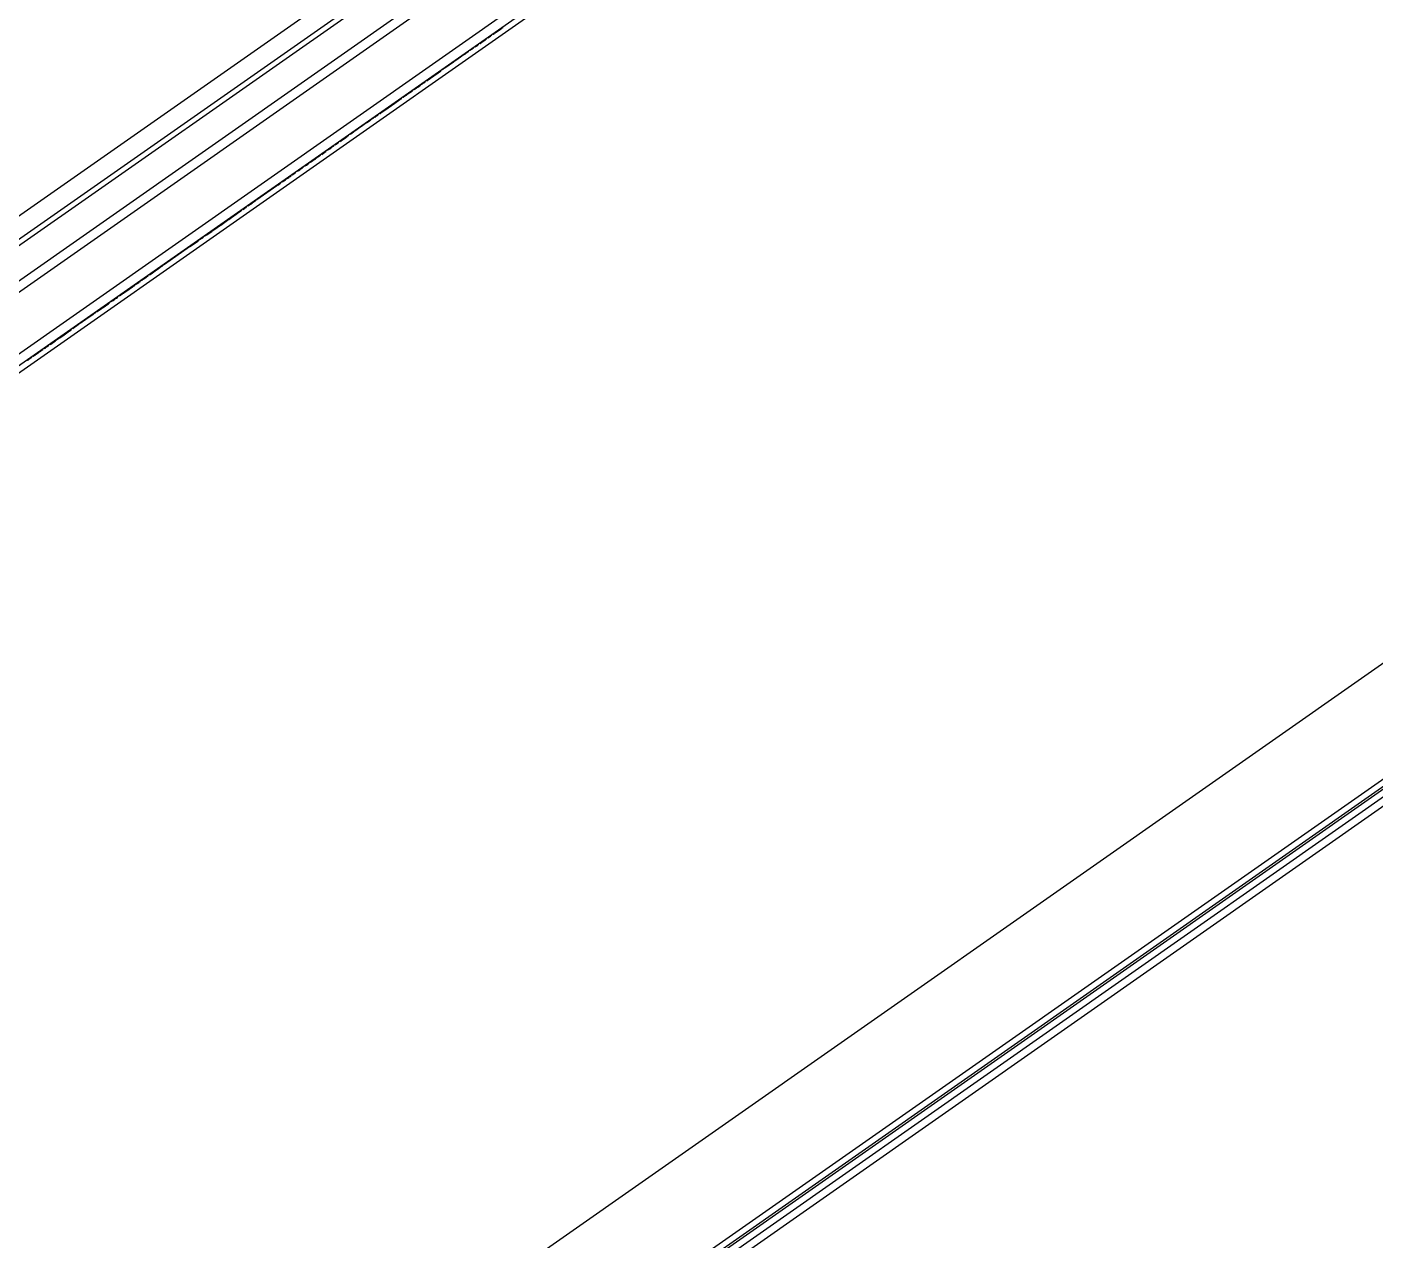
# Model space of a CAD drawing. Header units: millimetres. Extents: x 152904052 to 153933663, y 538271515 to 539240469.
# Drawn here: x 153333984.5 to 153334274.5, y 538932432 to 538932693 of the extents above; entities that cross this region are included whole.
import ezdxf

# ---------------------------------------------------------------- set-up
doc = ezdxf.new("R2010")
doc.units = ezdxf.units.MM
doc.layers.add('POWR', color=5, linetype='Continuous')

msp = doc.modelspace()

# ---------------------------------------------------------------- linework, layer by layer
at = {"layer": 'POWR', "color": 7}
for p, q in [((153333404.76, 538932247.62), (153335165.93, 538933480.81)), ((153333407.11, 538932244.27), (153335168.29, 538933477.45)), ((153333395.52, 538932227.18), (153334287.24, 538932851.57)), ((153333396.67, 538932225.54), (153334288.38, 538932849.93)), ((153334296.85, 538932842.55), (153333400.7, 538932215.06)), ((153334261.76, 538932841.24), (153333411.89, 538932246.15)), ((153334296.34, 538932839.63), (153333403.63, 538932214.54)), ((153334204.99, 538932774.13), (153333972.72, 538932611.49)), ((153334085.86, 538932692.13), (153334085.8, 538932692.21)), ((153334079.82, 538932687.9), (153334079.76, 538932687.98)), ((153334076.98, 538932685.91), (153334076.92, 538932685.99)), ((153334078.57, 538932687.02), (153334076.98, 538932685.91)), ((153334073.61, 538932683.55), (153334073.55, 538932683.63)), ((153334067.52, 538932679.29), (153334067.46, 538932679.37)), ((153334070.22, 538932681.18), (153334070.17, 538932681.26)), ((153334065.29, 538932677.72), (153334065.23, 538932677.8)), ((153334066.47, 538932678.55), (153334066.41, 538932678.63)), ((153334060.35, 538932674.26), (153334060.29, 538932674.35)), ((153334050.55, 538932667.4), (153334050.49, 538932667.48)), ((153334051.51, 538932668.08), (153334051.46, 538932668.16)), ((153334053.72, 538932669.62), (153334053.66, 538932669.7)), ((153334046.58, 538932664.62), (153334046.52, 538932664.7)), ((153334047.64, 538932665.36), (153334047.58, 538932665.44)), ((153334048.85, 538932666.21), (153334048.79, 538932666.29)), ((153334042.61, 538932661.84), (153334042.55, 538932661.92)), ((153334045.52, 538932663.88), (153334045.47, 538932663.96)), ((153334038.24, 538932658.78), (153334033.98, 538932655.8)), ((153334038.38, 538932658.88), (153334038.32, 538932658.96)), ((153334039.44, 538932659.62), (153334039.38, 538932659.7)), ((153334041.64, 538932661.16), (153334041.59, 538932661.25)), ((153334030.74, 538932653.53), (153334030.69, 538932653.62)), ((153334031.71, 538932654.21), (153334031.65, 538932654.29)), ((153334025.64, 538932649.96), (153334025.58, 538932650.04)), ((153334027.75, 538932651.44), (153334027.69, 538932651.52)), ((153334022.81, 538932647.98), (153334022.75, 538932648.06)), ((153333549.68, 538932047.45), (153334403.24, 538932645.12)), ((153334019.47, 538932645.64), (153334015.32, 538932642.73)), ((153334020.43, 538932646.31), (153334019.77, 538932645.85)), ((153333539.55, 538932011.54), (153334440.61, 538932642.47)), ((153333540.46, 538932010.23), (153334441.53, 538932641.16)), ((153333541.36, 538932014.52), (153334437.19, 538932641.79)), ((153334013.76, 538932641.64), (153334013.71, 538932641.73)), ((153334015.32, 538932642.73), (153334013.91, 538932641.74)), ((153334015.32, 538932642.73), (153334015.26, 538932642.82)), ((153334008.9, 538932638.23), (153334008.84, 538932638.32)), ((153334427.21, 538932635.29), (153333550.72, 538932021.56)), ((153334425.4, 538932635.61), (153333551.04, 538932023.37)), ((153334007.68, 538932637.38), (153334007.62, 538932637.46)), ((153334002.65, 538932633.86), (153334002.6, 538932633.95)), ((153334004.35, 538932635.05), (153334004.29, 538932635.13)), ((153333994.06, 538932627.85), (153333994, 538932627.93)), ((153333987.97, 538932623.59), (153333987.92, 538932623.67)), ((153333989.19, 538932624.44), (153333989.13, 538932624.52)), ((153333985.86, 538932622.11), (153333985.8, 538932622.19)), ((153333986.92, 538932622.85), (153333986.86, 538932622.93)), ((153333987.57, 538932623.3), (153333987.21, 538932623.05))]:
    msp.add_line(p, q, dxfattribs=at)
for points, knots in [([(153334081.92, 538932689.37), (153334081.98, 538932689.41), (153334082.11, 538932689.5), (153334082.7, 538932689.92), (153334083.24, 538932690.29), (153334083.33, 538932690.35)], [0, 0, 0, 0, 0.437424, 0.900221, 1, 1, 1, 1]), ([(153334083.62, 538932690.55), (153334083.62, 538932690.56), (153334083.62, 538932690.56), (153334083.84, 538932690.71), (153334084.16, 538932690.93), (153334084.44, 538932691.13), (153334084.54, 538932691.2)], [0, 0, 0, 0, 0.161116, 0.4945, 0.820886, 1, 1, 1, 1]), ([(153334084.83, 538932691.4), (153334084.82, 538932691.4), (153334084.77, 538932691.37), (153334084.87, 538932691.43), (153334085.09, 538932691.59), (153334085.44, 538932691.83), (153334085.72, 538932692.03), (153334085.86, 538932692.13)], [0, 0, 0, 0, 0.077223, 0.31542, 0.545317, 0.771433, 1, 1, 1, 1]), ([(153334085.86, 538932692.13), (153334086.02, 538932692.24), (153334086.33, 538932692.45), (153334086.67, 538932692.7), (153334086.88, 538932692.84), (153334086.9, 538932692.86), (153334086.92, 538932692.87)], [0, 0, 0, 0, 0.279043, 0.5499234, 0.7686812, 1, 1, 1, 1]), ([(153334078.73, 538932687.14), (153334078.77, 538932687.16), (153334078.84, 538932687.21), (153334079.32, 538932687.55), (153334079.53, 538932687.7)], [0, 0, 0, 0, 0.550104, 1, 1, 1, 1]), ([(153334079.82, 538932687.9), (153334079.86, 538932687.93), (153334079.93, 538932687.98), (153334080.45, 538932688.33), (153334080.66, 538932688.49)], [0, 0, 0, 0, 0.574403, 1, 1, 1, 1]), ([(153334080.95, 538932688.69), (153334080.99, 538932688.71), (153334081.04, 538932688.75), (153334081.52, 538932689.08), (153334081.63, 538932689.16)], [0, 0, 0, 0, 0.761279, 1, 1, 1, 1]), ([(153334076.98, 538932685.91), (153334076.05, 538932685.26), (153334075, 538932684.52), (153334074.01, 538932683.83), (153334073.9, 538932683.75)], [0, 0, 0, 0, 0.8793999, 1, 1, 1, 1]), ([(153334070.51, 538932681.38), (153334071.02, 538932681.73), (153334072.18, 538932682.54), (153334073.36, 538932683.37), (153334073.52, 538932683.49), (153334073.61, 538932683.55)], [0, 0, 0, 0, 0.276376, 0.625984, 1, 1, 1, 1]), ([(153334066.47, 538932678.55), (153334066.57, 538932678.62), (153334066.78, 538932678.76), (153334067.06, 538932678.96), (153334067.3, 538932679.13), (153334067.49, 538932679.26), (153334067.51, 538932679.28), (153334067.52, 538932679.29)], [0, 0, 0, 0, 0.190803, 0.37176, 0.550839, 0.767471, 1, 1, 1, 1]), ([(153334067.81, 538932679.49), (153334067.89, 538932679.54), (153334068.39, 538932679.89), (153334069.19, 538932680.46), (153334070.06, 538932681.06), (153334070.17, 538932681.14), (153334070.22, 538932681.18)], [0, 0, 0, 0, 0.048282, 0.319575, 0.647967, 1, 1, 1, 1]), ([(153334060.35, 538932674.26), (153334060.45, 538932674.33), (153334060.64, 538932674.47), (153334061.94, 538932675.38), (153334063.48, 538932676.46), (153334064.6, 538932677.24), (153334065.13, 538932677.61)], [0, 0, 0, 0, 0.291481, 0.577385, 0.799134, 1, 1, 1, 1]), ([(153334065.43, 538932677.82), (153334065.42, 538932677.81), (153334065.4, 538932677.8), (153334065.48, 538932677.86), (153334065.64, 538932677.97), (153334065.87, 538932678.13), (153334066.15, 538932678.32), (153334066.36, 538932678.47), (153334066.47, 538932678.55)], [0, 0, 0, 0, 0.135514, 0.312166, 0.486181, 0.658258, 0.828751, 1, 1, 1, 1]), ([(153334059.07, 538932673.37), (153334058.7, 538932673.11), (153334057.59, 538932672.33), (153334055.85, 538932671.12), (153334054.51, 538932670.17), (153334054.01, 538932669.82)], [0, 0, 0, 0, 0.241234, 0.720278, 1, 1, 1, 1]), ([(153334059.39, 538932673.59), (153334059.37, 538932673.58), (153334059.31, 538932673.53), (153334059.57, 538932673.72), (153334060, 538932674.02), (153334060.06, 538932674.06)], [0, 0, 0, 0, 0.190558, 0.884747, 1, 1, 1, 1]), ([(153334049.14, 538932666.41), (153334049.31, 538932666.53), (153334049.84, 538932666.9), (153334050.41, 538932667.3), (153334050.5, 538932667.37), (153334050.55, 538932667.4)], [0, 0, 0, 0, 0.187819, 0.577045, 1, 1, 1, 1]), ([(153334050.83, 538932667.6), (153334050.97, 538932667.7), (153334051.44, 538932668.03), (153334051.49, 538932668.06), (153334051.51, 538932668.08)], [0, 0, 0, 0, 0.2934786, 1, 1, 1, 1]), ([(153334051.8, 538932668.28), (153334051.89, 538932668.34), (153334052.61, 538932668.84), (153334053.46, 538932669.44), (153334053.63, 538932669.56), (153334053.72, 538932669.62)], [0, 0, 0, 0, 0.066101, 0.514005, 1, 1, 1, 1]), ([(153334045.52, 538932663.88), (153334045.54, 538932663.9), (153334045.59, 538932663.93), (153334045.86, 538932664.12), (153334046.2, 538932664.36), (153334046.45, 538932664.53), (153334046.58, 538932664.62)], [0, 0, 0, 0, 0.28369, 0.564887, 0.783362, 1, 1, 1, 1]), ([(153334046.58, 538932664.62), (153334046.68, 538932664.69), (153334046.89, 538932664.84), (153334047.17, 538932665.04), (153334047.42, 538932665.21), (153334047.6, 538932665.34), (153334047.62, 538932665.35), (153334047.64, 538932665.36)], [0, 0, 0, 0, 0.193235, 0.373767, 0.551009, 0.766025, 1, 1, 1, 1]), ([(153334047.92, 538932665.56), (153334048.06, 538932665.66), (153334048.41, 538932665.9), (153334048.77, 538932666.16), (153334048.83, 538932666.19), (153334048.85, 538932666.21)], [0, 0, 0, 0, 0.2491554, 0.6088443, 1, 1, 1, 1]), ([(153334041.64, 538932661.16), (153334041.68, 538932661.19), (153334041.73, 538932661.23), (153334042.25, 538932661.59), (153334042.32, 538932661.64)], [0, 0, 0, 0, 0.86881, 1, 1, 1, 1]), ([(153334042.61, 538932661.84), (153334042.68, 538932661.89), (153334042.83, 538932661.99), (153334043.63, 538932662.56), (153334044.03, 538932662.84)], [0, 0, 0, 0, 0.5046846, 1, 1, 1, 1]), ([(153334044.32, 538932663.04), (153334044.32, 538932663.04), (153334044.3, 538932663.03), (153334044.51, 538932663.17), (153334044.95, 538932663.48), (153334045.24, 538932663.68)], [0, 0, 0, 0, 0.047306, 0.388103, 1, 1, 1, 1]), ([(153334038.38, 538932658.88), (153334038.42, 538932658.91), (153334038.49, 538932658.95), (153334038.98, 538932659.3), (153334039.15, 538932659.42)], [0, 0, 0, 0, 0.664642, 1, 1, 1, 1]), ([(153334039.44, 538932659.62), (153334039.5, 538932659.67), (153334039.64, 538932659.76), (153334040.38, 538932660.28), (153334041.11, 538932660.79), (153334041.36, 538932660.96)], [0, 0, 0, 0, 0.3984405, 0.7950917, 1, 1, 1, 1]), ([(153334032, 538932654.41), (153334032.06, 538932654.46), (153334032.75, 538932654.94), (153334033.57, 538932655.51), (153334033.75, 538932655.63), (153334033.83, 538932655.7)], [0, 0, 0, 0, 0.046306, 0.500551, 1, 1, 1, 1]), ([(153334026.78, 538932650.75), (153334027.17, 538932651.03), (153334027.92, 538932651.56), (153334029.01, 538932652.32), (153334029.93, 538932652.96), (153334030.62, 538932653.44), (153334030.7, 538932653.5), (153334030.74, 538932653.53)], [0, 0, 0, 0, 0.195561, 0.375771, 0.551379, 0.764917, 1, 1, 1, 1]), ([(153334031.03, 538932653.73), (153334031.17, 538932653.83), (153334031.64, 538932654.16), (153334031.68, 538932654.19), (153334031.71, 538932654.21)], [0, 0, 0, 0, 0.290735, 1, 1, 1, 1]), ([(153334022.81, 538932647.98), (153334022.89, 538932648.03), (153334023.05, 538932648.15), (153334024.09, 538932648.87), (153334025.35, 538932649.76), (153334026.3, 538932650.42), (153334026.78, 538932650.75)], [0, 0, 0, 0, 0.281546, 0.564293, 0.784058, 1, 1, 1, 1]), ([(153334025.64, 538932649.96), (153334025.67, 538932649.98), (153334025.75, 538932650.04), (153334026.17, 538932650.33), (153334026.58, 538932650.61), (153334026.9, 538932650.84), (153334027.2, 538932651.05), (153334027.44, 538932651.22), (153334027.62, 538932651.34), (153334027.73, 538932651.42), (153334027.74, 538932651.43), (153334027.75, 538932651.44)], [0, 0, 0, 0, 0.199643, 0.398707, 0.496941, 0.592211, 0.679121, 0.762169, 0.836644, 0.914884, 1, 1, 1, 1]), ([(153334019.62, 538932645.74), (153334019.6, 538932645.73), (153334019.53, 538932645.68), (153334020.08, 538932646.06), (153334020.78, 538932646.55), (153334021.43, 538932647.01), (153334021.55, 538932647.1)], [0, 0, 0, 0, 0.107216, 0.503754, 0.902427, 1, 1, 1, 1]), ([(153334021.84, 538932647.3), (153334021.88, 538932647.33), (153334021.93, 538932647.36), (153334022.45, 538932647.73), (153334022.52, 538932647.77)], [0, 0, 0, 0, 0.86747, 1, 1, 1, 1]), ([(153334010.88, 538932639.62), (153334011.31, 538932639.93), (153334012.39, 538932640.68), (153334013.53, 538932641.48), (153334013.68, 538932641.59), (153334013.76, 538932641.64)], [0, 0, 0, 0, 0.2409386, 0.6001647, 1, 1, 1, 1]), ([(153334006.62, 538932636.64), (153334006.85, 538932636.8), (153334007.27, 538932637.1), (153334007.9, 538932637.54), (153334008.43, 538932637.91), (153334008.82, 538932638.18), (153334008.87, 538932638.22), (153334008.9, 538932638.23)], [0, 0, 0, 0, 0.198322, 0.378488, 0.552347, 0.763981, 1, 1, 1, 1]), ([(153334009.18, 538932638.43), (153334009.35, 538932638.55), (153334009.88, 538932638.92), (153334010.46, 538932639.33), (153334010.55, 538932639.39), (153334010.59, 538932639.42)], [0, 0, 0, 0, 0.185295, 0.570588, 1, 1, 1, 1]), ([(153334004.35, 538932635.05), (153334004.4, 538932635.08), (153334004.49, 538932635.15), (153334005.08, 538932635.57), (153334005.8, 538932636.07), (153334006.35, 538932636.45), (153334006.62, 538932636.64)], [0, 0, 0, 0, 0.279608, 0.563258, 0.784144, 1, 1, 1, 1]), ([(153334005.57, 538932635.9), (153334005.6, 538932635.93), (153334005.68, 538932635.98), (153334006.1, 538932636.28), (153334006.5, 538932636.56), (153334006.82, 538932636.78), (153334007.13, 538932637), (153334007.37, 538932637.17), (153334007.55, 538932637.29), (153334007.66, 538932637.37), (153334007.67, 538932637.38), (153334007.68, 538932637.38)], [0, 0, 0, 0, 0.201167, 0.403831, 0.503378, 0.598958, 0.684959, 0.766209, 0.838872, 0.91563, 1, 1, 1, 1]), ([(153333999.55, 538932631.69), (153333999.53, 538932631.68), (153333999.46, 538932631.63), (153334000, 538932632), (153334000.94, 538932632.67), (153334001.92, 538932633.35), (153334002.37, 538932633.66)], [0, 0, 0, 0, 0.08611, 0.40663, 0.731322, 1, 1, 1, 1]), ([(153334000.48, 538932632.34), (153334000.46, 538932632.33), (153334000.43, 538932632.31), (153333999.96, 538932631.98), (153333999.85, 538932631.9)], [0, 0, 0, 0, 0.755315, 1, 1, 1, 1]), ([(153334002.65, 538932633.86), (153334002.73, 538932633.92), (153334002.88, 538932634.02), (153334003.67, 538932634.57), (153334004.06, 538932634.85)], [0, 0, 0, 0, 0.501917, 1, 1, 1, 1]), ([(153333999.26, 538932631.49), (153333999.26, 538932631.49), (153333998.97, 538932631.28), (153333997.86, 538932630.51), (153333996.21, 538932629.36), (153333994.89, 538932628.43), (153333994.35, 538932628.05)], [0, 0, 0, 0, 0.001089, 0.377712, 0.747454, 1, 1, 1, 1]), ([(153333989.48, 538932624.64), (153333989.96, 538932624.98), (153333991.06, 538932625.74), (153333992.6, 538932626.82), (153333993.84, 538932627.69), (153333993.99, 538932627.79), (153333994.06, 538932627.85)], [0, 0, 0, 0, 0.18118, 0.409256, 0.68726, 1, 1, 1, 1]), ([(153333988.26, 538932623.79), (153333988.4, 538932623.89), (153333988.75, 538932624.13), (153333989.12, 538932624.39), (153333989.17, 538932624.42), (153333989.19, 538932624.44)], [0, 0, 0, 0, 0.24492, 0.599937, 1, 1, 1, 1]), ([(153333984.66, 538932621.27), (153333984.66, 538932621.26), (153333984.64, 538932621.25), (153333984.86, 538932621.4), (153333985.29, 538932621.71), (153333985.58, 538932621.91)], [0, 0, 0, 0, 0.045957, 0.380717, 1, 1, 1, 1]), ([(153333985.86, 538932622.11), (153333985.88, 538932622.12), (153333985.93, 538932622.15), (153333986.2, 538932622.35), (153333986.54, 538932622.58), (153333986.79, 538932622.76), (153333986.92, 538932622.85)], [0, 0, 0, 0, 0.2779106, 0.562252, 0.7840826, 1, 1, 1, 1]), ([(153333986.92, 538932622.85), (153333987.02, 538932622.92), (153333987.22, 538932623.06), (153333987.51, 538932623.26), (153333987.76, 538932623.43), (153333987.94, 538932623.56), (153333987.96, 538932623.58), (153333987.97, 538932623.59)], [0, 0, 0, 0, 0.200772, 0.380983, 0.55337, 0.763323, 1, 1, 1, 1])]:
    msp.add_open_spline(points, degree=3, knots=knots, dxfattribs=at)

doc.saveas('drawing.dxf')
